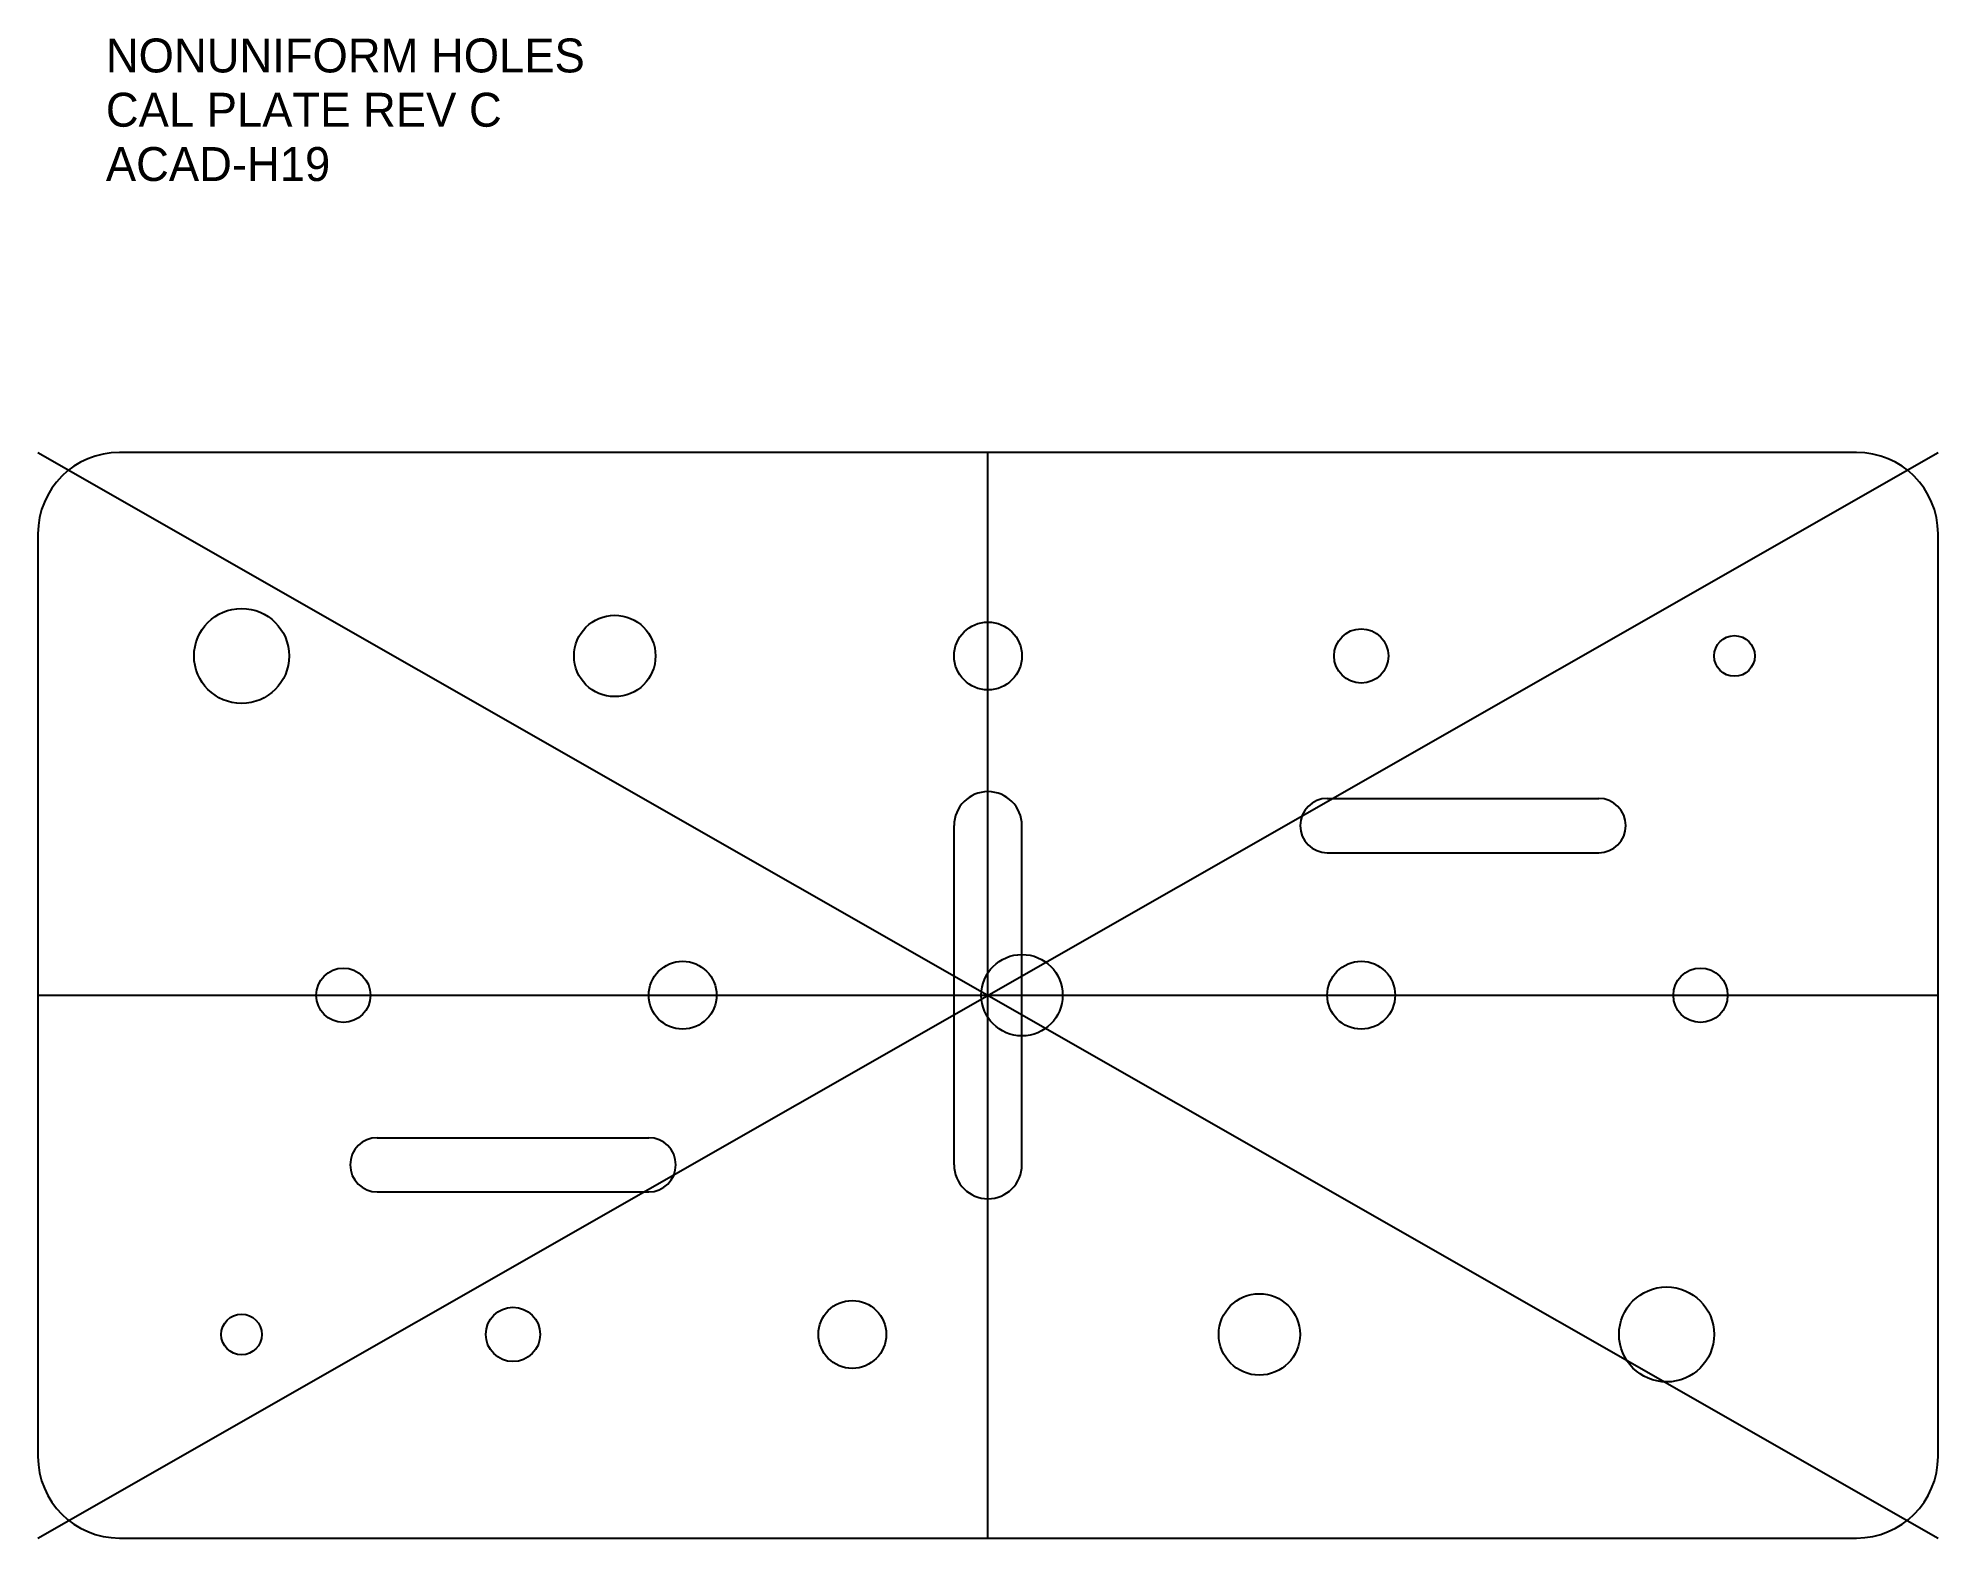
# Model space of a CAD drawing. Header units: metres. Extents: x 0 to 280, y 0 to 221.
import ezdxf

# ---------------------------------------------------------------- set-up
doc = ezdxf.new("R2010")
doc.units = ezdxf.units.M
for name, color, linetype in [('ANNOTATION', 3, 'Continuous'), ('CENTER', 4, 'Continuous'), ('CUTOUT', 1, 'Continuous'), ('HOLE', 2, 'Continuous'), ('OUTLINE', 7, 'Continuous')]:
    doc.layers.add(name, color=color, linetype=linetype)

msp = doc.modelspace()

# ---------------------------------------------------------------- linework, layer by layer
at = {"layer": 'CENTER'}
for p, q in [((0, 0), (280, 160)), ((0, 160), (280, 0)), ((140, 0), (140, 160)), ((0, 80), (280, 80))]:
    msp.add_line(p, q, dxfattribs=at)
at = {"layer": 'CUTOUT'}
for p, q in [((190, 109), (230, 109)), ((135, 55), (135, 105)), ((145, 55), (145, 105)), ((190, 101), (230, 101)), ((50, 59), (90, 59)), ((50, 51), (90, 51))]:
    msp.add_line(p, q, dxfattribs=at)
for centre, radius, start, end in [((140, 105), 5, 0, 180), ((190, 105), 4, 90, 270), ((230, 105), 4, 270, 90), ((50, 55), 4, 90, 270), ((90, 55), 4, 270, 90), ((140, 55), 5, 180, 0)]:
    msp.add_arc(centre, radius, start, end, dxfattribs=at)
at = {"layer": 'HOLE'}
for centre, radius in [((30, 130), 7), ((85, 130), 6), ((140, 130), 5), ((195, 130), 4), ((250, 130), 3), ((45, 80), 4), ((95, 80), 5), ((145, 80), 6), ((195, 80), 5), ((245, 80), 4), ((240, 30), 7), ((70, 30), 4), ((120, 30), 5), ((180, 30), 6), ((30, 30), 3)]:
    msp.add_circle(centre, radius, dxfattribs=at)
at = {"layer": 'OUTLINE'}
for p, q in [((268, 160), (12, 160)), ((0, 148), (0, 12)), ((280, 12), (280, 148)), ((12, 0), (268, 0))]:
    msp.add_line(p, q, dxfattribs=at)
for centre, start, end in [((12, 148), 90, 180), ((268, 148), 0, 90), ((12, 12), 180, 270), ((268, 12), 270, 0)]:
    msp.add_arc(centre, 12, start, end, dxfattribs=at)

# ---------------------------------------------------------------- texts
at = {"layer": 'ANNOTATION'}
for s, p in [('NONUNIFORM HOLES', (10, 216)), ('CAL PLATE REV C', (10, 208)), ('ACAD-H19', (10, 200))]:
    msp.add_text(s, height=5, dxfattribs=at).set_placement(p)

doc.saveas('drawing.dxf')
